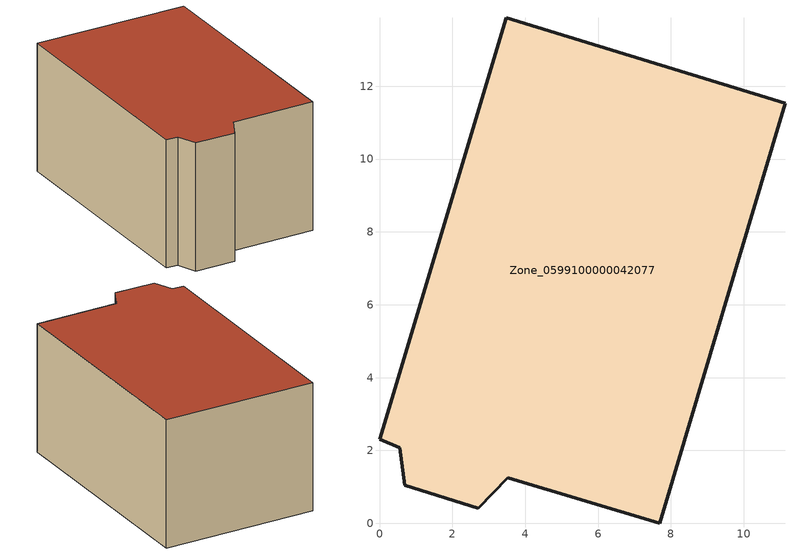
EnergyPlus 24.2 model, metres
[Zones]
Zone_0599100000042077
 floor ground (C_G): 11.13,11.53 7.69,0 3.52,1.25 2.71,0.42 0.69,1.05 0.55,2.08 0,2.31 3.48,13.88 z0
 wall outside (C_F): 0.55,2.08 0.69,1.05 2.71,0.42 3.52,1.25 7.69,0 11.13,11.53 3.48,13.88 0,2.31 0.55,2.08 z0:6.76
 roof outside (C_R): 11.13,11.53 3.48,13.88 0,2.31 0.55,2.08 0.69,1.05 2.71,0.42 3.52,1.25 7.69,0 z6.76
[BUILDING]
Pand.0599100000042077: North Axis=0; Terrain=City; Loads Convergence Tolerance Value=0.04; Temperature Convergence Tolerance Value=0.4; Solar Distribution=FullExterior; Maximum Number of Warmup Days=25; Minimum Number of Warmup Days=1
[Site:Location]
Rotterdam.The.Hague.AP_ZH_NLD Design_Conditions: Latitude=51.96; Longitude=4.45; Time Zone=1; Elevation=-4.5
[SITE:GROUNDTEMPERATURE:BUILDINGSURFACE]
18, 18, 18, 18, 18, 18, 18, 18, 18, 18, 18, 18
[MATERIAL] Thermal Absorptance=0.9; Solar Absorptance=0.7; Visible Absorptance=0.7
Name | Roughness | Thickness | Conductivity | Density | Specific Heat
G.D.1965 | MediumSmooth | 0.15 | 1 | 540 | 1210
F.D.1965 | Rough | 0.3 | 0.857143 | 1920 | 840
R.D.1965 | MediumRough | 0.2 | 0.08 | 1500 | 1000
[CONSTRUCTION]
C_G: G.D.1965
C_F: F.D.1965
C_R: R.D.1965
[ZONE]
Zone_0599100000042077: Type=1; Multiplier=1; Ceiling Height=Autocalculate; Volume=Autocalculate; Floor Area=autocalculate; Part of Total Floor Area=Yes
[ZONEINFILTRATION:DESIGNFLOWRATE]
Infil_Zone_0599100000042077: Zone or ZoneList or Space or SpaceList=Zone_0599100000042077; Schedule=AlwaysOn; Design Flow Rate Calculation Method=Flow/Area; Flow Rate per Floor Area=0.0042; Constant Term Coefficient=1; Temperature Term Coefficient=0; Velocity Term Coefficient=0; Velocity Squared Term Coefficient=0
[HVACTEMPLATE:ZONE:IDEALLOADSAIRSYSTEM]
Zone_0599100000042077: Maximum Heating Supply Air Temperature=50; Minimum Cooling Supply Air Temperature=13; Maximum Heating Supply Air Humidity Ratio=0.0156; Minimum Cooling Supply Air Humidity Ratio=0.0077; Heating Limit=NoLimit; Cooling Limit=NoLimit; Dehumidification Control Type=ConstantSensibleHeatRatio; Cooling Sensible Heat Ratio=0.7; Dehumidification Setpoint=60; Humidification Control Type=None; Humidification Setpoint=30; Outdoor Air Method=None; Outdoor Air Flow Rate per Person=0.00944; Outdoor Air Flow Rate per Zone Floor Area=0; Outdoor Air Flow Rate per Zone=0; Demand Controlled Ventilation Type=None; Outdoor Air Economizer Type=NoEconomizer; Heat Recovery Type=None; Sensible Heat Recovery Effectiveness=0.7; Latent Heat Recovery Effectiveness=0.65
[ZONECONTROL:THERMOSTAT]
ThermostatControl_Zone_0599100000042077: Zone or ZoneList=Zone_0599100000042077; Control Type Schedule=DualSetpointControlType; Control 1=Thermostat_Zone_0599100000042077; Temperature Difference Between Cutout And Setpoint=0
[THERMOSTATSETPOINT:DUALSETPOINT]
Thermostat_Zone_0599100000042077: Heating Setpoint Temperature Schedule=HeatingSetpoint_Zone_0599100000042077; Cooling Setpoint Temperature Schedule=CoolingSetpoint_Zone_0599100000042077
[SCHEDULE:COMPACT]
HeatingSetpoint_Zone_0599100000042077: Through: 12/31, For: AllDays, Until: 24:00, 21
CoolingSetpoint_Zone_0599100000042077: Through: 12/31, For: AllDays, Until: 24:00, 24
DualSetpointControlType: Through: 12/31, For: AllDays, Until: 24:00, 4
AlwaysOn: Through: 12/31, For: AllDays, Until: 24:00, 1
